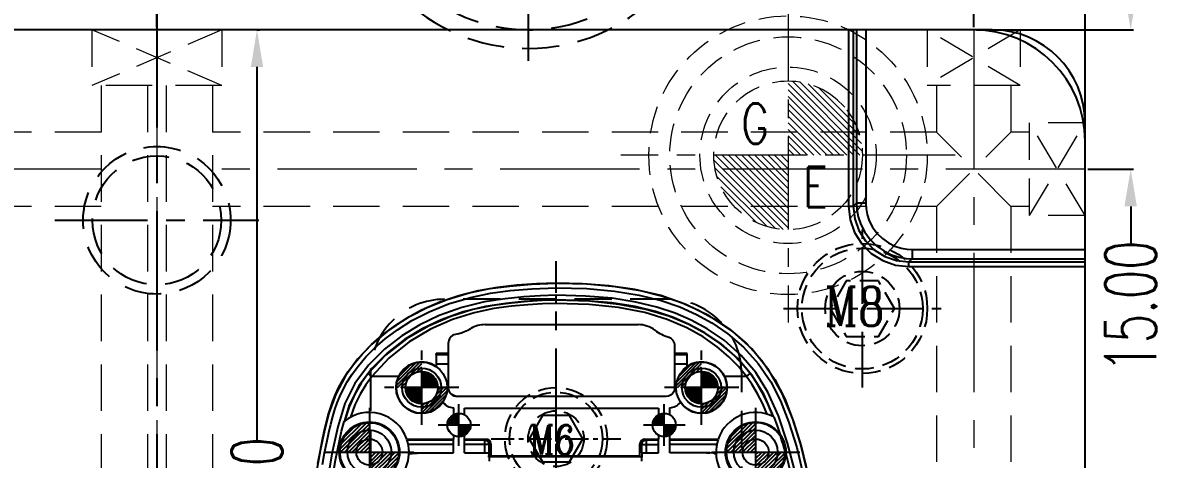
# Model space of a CAD drawing. Header units: millimetres. Extents: x 35888 to 37096, y -21952 to -21097.
# Drawn here: x 36467.5 to 36590.5, y -21246.1 to -21199.1 of the extents above; entities that cross this region are included whole.
import ezdxf

# ---------------------------------------------------------------- set-up
doc = ezdxf.new("R2010")
doc.units = ezdxf.units.MM
doc.header["$LTSCALE"] = 8
for name, pattern in [('CENTER', [2, 1.25, -0.25, 0.25, -0.25]), ('CENTER2', [1.125, 0.75, -0.125, 0.125, -0.125]), ('HIDDEN', [0.375, 0.25, -0.125]), ('HIDDEN2', [0.1875, 0.125, -0.0625])]:
    doc.linetypes.add(name, pattern=pattern)
doc.layers.get('DEFPOINTS').update_dxf_attribs({"color": 6})
for name, color, linetype in [('Cav-cor', 30, 'Continuous'), ('CL', 1, 'Continuous'), ('DEFAULT_1', 7, 'CENTER'), ('GE', 183, 'Continuous'), ('PIN', 5, 'Continuous'), ('SCREW', 52, 'HIDDEN'), ('SPRING', 142, 'Continuous'), ('壓塊', 157, 'Continuous')]:
    doc.layers.add(name, color=color, linetype=linetype)
doc.layers.add('dim', color=3, linetype='Continuous', lineweight=15)
doc.layers.add('WR', color=122, linetype='HIDDEN', lineweight=18)
doc.styles.add('ROMANC', font='RomanC.ttf', dxfattribs={"width": 0.8, "height": 7})
doc.styles.add('ROMANS', font='ROMANS.shx', dxfattribs={"height": 5, "bigfont": 'chineset.shx'})
doc.styles.get("Standard").update_dxf_attribs({"font": 'txt.shx', "width": 0.67, "bigfont": 'chineset.shx'})
doc.dimstyles.new('ISO-25', dxfattribs={"dimtxt": 5.5, "dimasz": 4, "dimexe": 0.3, "dimexo": 0.3, "dimtad": 0, "dimzin": 1, "dimdsep": 46, "dimtxsty": 'Standard', "dimcen": 0, "dimclrd": 3, "dimclre": 3, "dimclrt": 7, "dimazin": 0, "dimtfac": 1, "dimtofl": 0, "dimtmove": 0, "dimatfit": 0, "dimfxl": 0, "dimarcsym": 0})

# ---------------------------------------------------------------- blocks, each defined once
blk = doc.blocks.new('20160811.195328')
at = {"layer": 'GE', "lineweight": 13}
h = blk.add_hatch(dxfattribs=at)
h.set_pattern_fill('ANSI31', color=256, scale=4, style=0)
h.set_pattern_definition([(315, (51939.914, -41562.31957), (-0.3535533906, -0.3535533906), [])])
h.paths.add_polyline_path([(0, 0), (0, -8, -0.414214), (-8, 0)])
h.paths.add_polyline_path([(0, 8, -0.414214), (8, 0), (0, 0)])
at = {"layer": 'GE', "linetype": 'CENTER', "lineweight": 13}
for p, q in [((0, 18), (0, -18)), ((18, 0), (-18, 0))]:
    blk.add_line(p, q, dxfattribs=at)
at = {"layer": 'GE', "linetype": 'HIDDEN2', "lineweight": 13, "ltscale": 3}
for radius in [15, 12.75, 9.5, 8]:
    blk.add_circle((0, 0), radius, dxfattribs=at)
at = {"layer": 'GE', "lineweight": 13, "style": 'ROMANS', "width": 0.75}
for s, p in [('G', (-5.03, 1.24)), ('E', (1.62, -5.58))]:
    blk.add_text(s, height=4.34, dxfattribs=at).set_placement(p)
blk = doc.blocks.new('20160811.194653')
at = {"layer": 'PIN', "linetype": 'Continuous'}
h = blk.add_hatch(dxfattribs=at)
h.set_pattern_fill('ANSI31', color=256, scale=12, angle=180, style=0)
h.set_pattern_definition([(225, (35469.6073, -21920.9058), (1.06066017, -1.06066017), [])])
h.paths.add_polyline_path([(0, 0), (0, -9, 0.414214), (9, 0)])
h.paths.add_polyline_path([(-9, 0), (0, 0), (0, 9, 0.414214)])
blk.add_circle((0, 0), 9, dxfattribs=at)
at = {"layer": 'SPRING', "linetype": 'CENTER', "ltscale": 2}
for p, q in [((0, -20.85), (0, 20.85)), ((20.85, 0), (-20.85, 0))]:
    blk.add_line(p, q, dxfattribs=at)
at = {"layer": 'SPRING', "linetype": 'HIDDEN', "ltscale": 2}
for radius in [19.5, 17.5, 10]:
    blk.add_circle((0, 0), radius, dxfattribs=at)
for centre, start, end in [((-13.75, 0), 0, 180), ((13.75, 0), 180, 0)]:
    blk.add_arc(centre, 3.75, start, end, dxfattribs=at)
blk = doc.blocks.new('20160824.190002')
at = {"layer": 'SCREW', "linetype": 'CENTER2'}
for p, q in [((0, -8.5), (0, 8.5)), ((-8.5, 0), (8.5, 0))]:
    blk.add_line(p, q, dxfattribs=at)
at = {"layer": 'SCREW'}
blk.add_lwpolyline([(-1.73, 3), (-3.46, 0), (-1.73, -3), (1.73, -3), (3.46, 0), (1.73, 3)], close=True, dxfattribs=at)
for radius in [7, 6.5, 4]:
    blk.add_circle((0, 0), radius, dxfattribs=at)
at = {"layer": 'dim', "style": 'ROMANC', "width": 0.8}
blk.add_text('M8', height=4.186, dxfattribs=at).set_placement((-4.07, -1.86))
blk = doc.blocks.new('20140410.082121')
at = {"layer": 'SCREW', "color": 137, "linetype": 'CENTER', "ltscale": 0.25}
for p, q in [((0, -7.04), (0, 7.04)), ((-7, 0), (7, 0))]:
    blk.add_line(p, q, dxfattribs=at)
at = {"layer": 'SCREW', "color": 137, "linetype": 'Continuous'}
blk.add_lwpolyline([(-1.44, 2.5), (-2.89, 0), (-1.44, -2.5), (1.44, -2.5), (2.89, 0), (1.44, 2.5)], close=True, dxfattribs=at)
at = {"layer": 'SCREW', "color": 137}
for radius in [5.5, 5, 3]:
    blk.add_circle((0, 0), radius, dxfattribs=at)
at = {"layer": 'dim', "style": 'ROMANC', "width": 0.8}
blk.add_text('M6', height=3.172, dxfattribs=at).set_placement((-2.87, -1.7))
blk = doc.blocks.new('*D29443')
at = {"layer": 'DEFPOINTS', "color": 0}
for p in [(36569.95, -21194.35), (36569.95, -21199.87), (36581.95, -21214.87)]:
    blk.add_point(p, dxfattribs=at)
at = {"layer": 'dim', "color": 3, "lineweight": -2}
for p, q in [((36565.95, -21194.35), (36561.95, -21194.35)), ((36569.95, -21199.57), (36569.95, -21194.05)), ((36581.95, -21214.57), (36581.95, -21194.05)), ((36585.95, -21194.35), (36589.95, -21194.35))]:
    blk.add_line(p, q, dxfattribs=at)
at = {"layer": 'dim', "color": 3}
for points in [[(36565.95, -21195.02), (36565.95, -21193.68), (36569.95, -21194.35)], [(36585.95, -21193.68), (36585.95, -21195.02), (36581.95, -21194.35)]]:
    blk.add_solid(points, dxfattribs=at)
at = {"layer": 'dim', "color": 7, "insert": (36555.18, -21194.35), "char_height": 5.5, "attachment_point": 5}
blk.add_mtext('12.00', dxfattribs=at)
blk = doc.blocks.new('*D29444')
at = {"layer": 'DEFPOINTS', "color": 0}
for p in [(36569.95, -21199.87), (36581.95, -21214.87), (36586.85, -21214.87)]:
    blk.add_point(p, dxfattribs=at)
at = {"layer": 'dim', "color": 3, "lineweight": -2}
for p, q in [((36586.85, -21195.87), (36586.85, -21191.87)), ((36570.25, -21199.87), (36587.15, -21199.87)), ((36582.25, -21214.87), (36587.15, -21214.87)), ((36586.85, -21218.87), (36586.85, -21222.87))]:
    blk.add_line(p, q, dxfattribs=at)
at = {"layer": 'dim', "color": 3}
for points in [[(36586.18, -21195.87), (36587.52, -21195.87), (36586.85, -21199.87)], [(36587.52, -21218.87), (36586.18, -21218.87), (36586.85, -21214.87)]]:
    blk.add_solid(points, dxfattribs=at)
at = {"layer": 'dim', "color": 7, "insert": (36586.85, -21229.64), "char_height": 5.5, "attachment_point": 5, "rotation": 90}
blk.add_mtext('15.00', dxfattribs=at)
blk = doc.blocks.new('*D29445')
at = {"layer": 'DEFPOINTS', "color": 0}
for p in [(36481.95, -21187.89), (36481.95, -21199.87), (36581.95, -21211.87)]:
    blk.add_point(p, dxfattribs=at)
at = {"layer": 'dim', "color": 3, "lineweight": -2}
for p, q in [((36481.95, -21199.57), (36481.95, -21187.59)), ((36485.95, -21187.89), (36523.95, -21187.89)), ((36577.95, -21187.89), (36539.94, -21187.89)), ((36581.95, -21211.57), (36581.95, -21187.59))]:
    blk.add_line(p, q, dxfattribs=at)
at = {"layer": 'dim', "color": 3}
for points in [[(36485.95, -21187.22), (36485.95, -21188.56), (36481.95, -21187.89)], [(36577.95, -21188.56), (36577.95, -21187.22), (36581.95, -21187.89)]]:
    blk.add_solid(points, dxfattribs=at)
at = {"layer": 'dim', "color": 7, "insert": (36531.95, -21187.89), "char_height": 5.5, "attachment_point": 5}
blk.add_mtext('100.00', dxfattribs=at)
blk = doc.blocks.new('*D29453')
at = {"layer": 'DEFPOINTS', "color": 0}
for p in [(36492.41, -21199.87), (36492.73, -21199.87), (36487.95, -21304.87)]:
    blk.add_point(p, dxfattribs=at)
at = {"layer": 'dim', "color": 3, "lineweight": -2}
for p, q in [((36492.71, -21199.87), (36493.03, -21199.87)), ((36492.73, -21203.87), (36492.73, -21244.07)), ((36492.73, -21300.87), (36492.73, -21260.67)), ((36488.25, -21304.87), (36493.03, -21304.87))]:
    blk.add_line(p, q, dxfattribs=at)
at = {"layer": 'dim', "color": 3}
for points in [[(36493.4, -21203.87), (36492.07, -21203.87), (36492.73, -21199.87)], [(36492.07, -21300.87), (36493.4, -21300.87), (36492.73, -21304.87)]]:
    blk.add_solid(points, dxfattribs=at)
at = {"layer": 'dim', "color": 7, "insert": (36492.73, -21252.37), "char_height": 5.5, "attachment_point": 5, "rotation": 90}
blk.add_mtext('105.00', dxfattribs=at)

msp = doc.modelspace()

# ---------------------------------------------------------------- hatches: boundary and pattern name
at = {"layer": 'PIN', "linetype": 'Continuous'}
h = msp.add_hatch(dxfattribs=at)
h.set_pattern_fill('ANSI31', color=123, scale=2, angle=90, style=0)
h.set_pattern_definition([(45, (36305.1913, -21252.618), (0.1767767, -0.1767767), [])])
h.paths.add_polyline_path([(36512.223, -21238.378, -0.4142136), (36510.473, -21240.128), (36510.473, -21241.128, 0.4142136), (36513.223, -21238.378)])
h.paths.add_polyline_path([(36510.473, -21235.628, 0.4142136), (36507.723, -21238.378), (36508.723, -21238.378, -0.4142136), (36510.473, -21236.628)])
h = msp.add_hatch(dxfattribs=at)
h.set_pattern_fill('ANSI31', color=123, scale=2, angle=90, style=0)
h.set_pattern_definition([(45, (36335.3413, -21252.618), (0.1767767, -0.1767767), [])])
h.paths.add_polyline_path([(36542.373, -21238.378, -0.4142136), (36540.623, -21240.128), (36540.623, -21241.128, 0.4142136), (36543.373, -21238.378)])
h.paths.add_polyline_path([(36540.623, -21235.628, 0.4142136), (36537.873, -21238.378), (36538.873, -21238.378, -0.4142136), (36540.623, -21236.628)])
h = msp.add_hatch(dxfattribs=at)
h.set_pattern_fill('ANSI31', color=123, angle=90, style=0)
h.set_pattern_definition([(135, (36715.75536, -21252.618), (-0.08838835, -0.08838835), [])])
h.paths.add_polyline_path([(36510.473, -21238.378), (36508.723, -21238.378, 0.4142136), (36510.473, -21240.128)])
h.paths.add_polyline_path([(36510.473, -21236.628), (36510.473, -21238.378), (36512.223, -21238.378, 0.4142136)])
h = msp.add_hatch(dxfattribs=at)
h.set_pattern_fill('ANSI31', color=123, angle=90, style=0)
h.set_pattern_definition([(135, (36745.90536, -21252.618), (-0.08838835, -0.08838835), [])])
h.paths.add_polyline_path([(36540.623, -21238.378), (36538.873, -21238.378, 0.4142136), (36540.623, -21240.128)])
h.paths.add_polyline_path([(36540.623, -21236.628), (36540.623, -21238.378), (36542.373, -21238.378, 0.4142136)])
h = msp.add_hatch(dxfattribs=at)
h.set_pattern_fill('ANSI31', color=4, scale=2.363636, angle=89.5, style=0)
h.set_pattern_definition([(44.5, (36262.1017, -21260.02378), (0.20708683, -0.2107331), [])])
h.paths.add_polyline_path([(36504.845, -21245.313), (36508.095, -21245.341, -0.4142136), (36504.817, -21248.563)])
h.paths.add_polyline_path([(36504.874, -21242.063), (36504.845, -21245.313), (36501.595, -21245.284, -0.4142136)])
h = msp.add_hatch(dxfattribs=at)
h.set_pattern_fill('ANSI31', color=6, angle=90, style=0)
h.set_pattern_definition([(45, (36309.21131, -21256.638), (0.08838835, -0.08838835), [])])
h.paths.add_polyline_path([(36514.493, -21242.398), (36515.743, -21242.398, -0.4142136), (36514.493, -21243.648)])
h.paths.add_polyline_path([(36514.493, -21241.148), (36514.493, -21242.398), (36513.243, -21242.398, -0.4142136)])
h = msp.add_hatch(dxfattribs=at)
h.set_pattern_fill('ANSI31', color=6, angle=90, style=0)
h.set_pattern_definition([(45, (36331.32131, -21256.638), (0.08838835, -0.08838835), [])])
h.paths.add_polyline_path([(36536.603, -21242.398), (36537.853, -21242.398, -0.4142136), (36536.603, -21243.648)])
h.paths.add_polyline_path([(36536.603, -21241.148), (36536.603, -21242.398), (36535.353, -21242.398, -0.4142136)])
h = msp.add_hatch(dxfattribs=at)
h.set_pattern_fill('ANSI31', color=4, scale=2.363636, angle=89.5, style=0)
h.set_pattern_definition([(44.5, (36303.7087, -21260.02378), (0.20708683, -0.2107331), [])])
h.paths.add_polyline_path([(36546.452, -21245.313), (36549.702, -21245.341, -0.4142136), (36546.424, -21248.563)])
h.paths.add_polyline_path([(36546.481, -21242.063), (36546.452, -21245.313), (36543.202, -21245.284, -0.4142136)])

# ---------------------------------------------------------------- linework, layer by layer
at = {"color": 8, "linetype": 'CENTER'}
msp.add_line((36470.945, -21220.37), (36492.945, -21220.37), dxfattribs=at)
at = {"color": 8, "linetype": 'HIDDEN', "ltscale": 2}
for radius in [7.938, 6.938]:
    msp.add_circle((36481.945, -21220.37), radius, dxfattribs=at)
at = {"layer": 'Cav-cor', "color": 1}
for p, q in [((36571.945, -21199.87), (36391.945, -21199.87)), ((36556.471, -21199.87), (36556.471, -21218.853)), ((36556.97, -21199.87), (36556.97, -21218.853)), ((36557.315, -21199.87), (36557.315, -21218.508)), ((36558.314, -21199.87), (36558.314, -21218.508)), ((36581.945, -21484.87), (36581.945, -21209.87)), ((36556.471, -21218.853), (36556.97, -21218.853)), ((36557.315, -21218.508), (36556.97, -21218.853)), ((36558.314, -21218.508), (36557.315, -21218.508)), ((36563.307, -21223.502), (36563.307, -21224.5)), ((36563.307, -21223.502), (36581.945, -21223.502)), ((36563.307, -21224.5), (36562.962, -21224.845)), ((36562.962, -21225.344), (36562.962, -21224.845)), ((36562.962, -21224.845), (36581.945, -21224.845)), ((36563.307, -21224.5), (36581.945, -21224.5)), ((36562.962, -21225.344), (36581.945, -21225.344)), ((36522.292, -21227.235), (36524.945, -21227.127)), ((36524.945, -21227.629), (36524.945, -21227.127)), ((36527.812, -21227.192), (36524.945, -21227.128)), ((36524.945, -21229.305), (36524.945, -21228.433)), ((36517.307, -21231.595), (36533.789, -21231.595)), ((36513.339, -21233.622), (36513.339, -21238.328)), ((36514.388, -21232.577), (36514.108, -21232.645)), ((36512.052, -21234.835), (36512.031, -21234.708)), ((36513.338, -21234.708), (36512.031, -21234.708)), ((36513.317, -21234.835), (36512.052, -21234.835)), ((36537.758, -21238.328), (36537.758, -21233.913)), ((36539.066, -21234.708), (36537.759, -21234.708)), ((36539.045, -21234.835), (36537.78, -21234.835)), ((36539.045, -21234.835), (36539.066, -21234.708)), ((36513.308, -21235.839), (36512.06, -21235.839)), ((36539.036, -21235.839), (36537.788, -21235.839)), ((36505.11, -21237.172), (36504.717, -21236.859)), ((36507.987, -21237.172), (36505.11, -21237.172)), ((36545.466, -21237.172), (36543.11, -21237.172)), ((36545.466, -21237.172), (36545.868, -21236.871)), ((36536.8, -21239.333), (36514.299, -21239.333)), ((36502.675, -21240.273), (36502.131, -21242.04)), ((36502.669, -21240.431), (36502.166, -21241.987)), ((36513.89, -21240.563), (36513.89, -21241.296)), ((36515.096, -21241.296), (36515.096, -21240.591)), ((36515.096, -21240.591), (36536, -21240.591)), ((36536, -21240.591), (36536, -21241.296)), ((36537.206, -21241.296), (36537.206, -21240.563)), ((36513.89, -21243.5), (36513.89, -21243.906)), ((36515.096, -21243.906), (36515.096, -21243.5)), ((36536, -21243.5), (36536, -21243.906)), ((36537.206, -21243.906), (36537.206, -21243.5)), ((36508.878, -21243.906), (36513.89, -21243.906)), ((36513.89, -21243.95), (36508.893, -21243.95)), ((36513.89, -21244.019), (36508.916, -21244.019)), ((36513.89, -21244.499), (36509.038, -21244.499)), ((36513.89, -21245.407), (36513.89, -21243.95)), ((36515.096, -21243.906), (36517.408, -21243.906)), ((36515.096, -21245.407), (36515.096, -21243.95)), ((36517.275, -21243.95), (36515.096, -21243.95)), ((36517.26, -21244.019), (36515.096, -21244.019)), ((36517.761, -21244.499), (36515.096, -21244.499)), ((36517.26, -21245.407), (36517.26, -21244.019)), ((36517.408, -21243.906), (36517.275, -21243.95)), ((36517.761, -21245.403), (36517.761, -21244.499)), ((36517.91, -21244.408), (36517.776, -21244.453)), ((36517.91, -21244.408), (36517.91, -21245.746)), ((36533.99, -21245.746), (36533.99, -21244.408)), ((36534.124, -21244.453), (36533.99, -21244.408)), ((36534.139, -21244.499), (36534.139, -21245.403)), ((36534.139, -21244.499), (36536, -21244.499)), ((36534.493, -21243.906), (36536, -21243.906)), ((36534.626, -21243.95), (36534.493, -21243.906)), ((36536, -21243.95), (36534.626, -21243.95)), ((36534.641, -21244.019), (36534.641, -21245.407)), ((36536, -21244.019), (36534.641, -21244.019)), ((36536, -21245.407), (36536, -21243.95)), ((36537.206, -21243.906), (36542.419, -21243.906)), ((36537.206, -21245.407), (36537.206, -21243.95)), ((36542.404, -21243.95), (36537.206, -21243.95)), ((36542.382, -21244.019), (36537.206, -21244.019)), ((36542.259, -21244.499), (36537.206, -21244.499)), ((36509.113, -21245.495), (36509.166, -21245.495)), ((36509.116, -21245.407), (36513.89, -21245.407)), ((36509.166, -21245.495), (36509.166, -21245.407)), ((36510.057, -21245.407), (36510.197, -21245.408)), ((36515.096, -21245.409), (36517.726, -21245.409)), ((36517.726, -21245.409), (36517.761, -21245.403)), ((36517.726, -21245.409), (36517.726, -21245.686)), ((36517.91, -21245.746), (36517.758, -21245.797)), ((36517.758, -21245.797), (36517.758, -21246.287)), ((36517.758, -21245.797), (36534.143, -21245.797)), ((36533.99, -21245.746), (36517.91, -21245.746)), ((36533.99, -21245.746), (36534.143, -21245.797)), ((36534.139, -21245.403), (36534.175, -21245.409)), ((36534.143, -21245.797), (36534.143, -21246.287)), ((36534.175, -21245.409), (36534.175, -21245.686)), ((36534.175, -21245.409), (36536, -21245.409)), ((36541.503, -21245.407), (36537.206, -21245.407)), ((36541.174, -21245.409), (36541.503, -21245.407)), ((36541.831, -21245.417), (36541.503, -21245.407)), ((36542.183, -21245.438), (36541.831, -21245.417)), ((36542.186, -21245.514), (36541.984, -21245.486))]:
    msp.add_line(p, q, dxfattribs=at)
for points in [[(36556.471, -21218.853), (36556.634, -21220.302), (36557.116, -21221.676), (36557.887, -21222.902), (36558.909, -21223.925), (36560.136, -21224.698), (36561.513, -21225.181), (36562.962, -21225.344)], [(36556.97, -21218.853), (36557.122, -21220.196), (36557.567, -21221.463), (36558.278, -21222.593), (36559.219, -21223.535), (36560.35, -21224.247), (36561.618, -21224.693), (36562.962, -21224.845)], [(36557.315, -21218.508), (36557.355, -21219.201), (36557.498, -21219.979), (36557.775, -21220.811), (36558.2, -21221.643), (36558.772, -21222.424), (36559.47, -21223.11), (36560.258, -21223.666), (36561.088, -21224.074), (36561.906, -21224.334), (36562.652, -21224.464), (36563.307, -21224.5)], [(36558.314, -21218.508), (36558.347, -21219.086), (36558.466, -21219.734), (36558.696, -21220.427), (36559.05, -21221.121), (36559.526, -21221.772), (36560.108, -21222.344), (36560.765, -21222.807), (36561.457, -21223.147), (36562.139, -21223.363), (36562.761, -21223.472), (36563.307, -21223.502)], [(36524.945, -21227.128), (36522.834, -21227.199), (36520.738, -21227.363), (36518.644, -21227.598), (36516.547, -21227.958), (36514.466, -21228.482), (36512.433, -21229.177), (36510.468, -21230.045), (36508.583, -21231.087), (36506.788, -21232.306), (36505.108, -21233.712), (36503.577, -21235.316), (36502.253, -21237.112), (36501.213, -21239.075), (36500.48, -21241.119), (36499.959, -21243.166), (36499.544, -21245.185), (36499.187, -21247.193), (36498.88, -21249.217), (36498.62, -21251.251), (36498.4, -21253.333)], [(36499.293, -21246.557), (36499.524, -21245.287), (36499.752, -21244.134), (36499.972, -21243.105), (36500.189, -21242.184), (36500.412, -21241.349), (36500.647, -21240.577), (36500.901, -21239.85), (36501.19, -21239.125), (36501.553, -21238.344), (36502.008, -21237.511), (36502.571, -21236.63), (36503.26, -21235.701), (36504.093, -21234.731), (36505.073, -21233.744), (36506.223, -21232.745), (36507.579, -21231.737), (36509.179, -21230.732), (36511.054, -21229.763), (36513.21, -21228.888), (36515.6, -21228.174), (36517.806, -21227.722), (36519.944, -21227.44), (36522.292, -21227.235)], [(36525.143, -21227.132), (36528.294, -21227.217), (36531.3, -21227.485), (36534.018, -21227.928), (36536.399, -21228.521), (36538.468, -21229.231), (36540.296, -21230.042), (36541.994, -21230.979), (36543.752, -21232.174), (36545.494, -21233.657), (36547.127, -21235.456), (36548.51, -21237.503), (36549.578, -21239.597), (36550.509, -21241.96), (36551.355, -21244.689), (36552.098, -21247.797), (36552.718, -21251.286), (36553.21, -21255.096), (36553.557, -21258.724)], [(36553.57, -21258.882), (36553.283, -21255.795), (36552.945, -21252.892), (36552.516, -21250.03), (36551.967, -21247.184), (36551.274, -21244.399), (36550.406, -21241.673), (36549.302, -21239.004), (36547.87, -21236.48), (36546.052, -21234.218), (36543.905, -21232.292), (36541.514, -21230.695), (36538.938, -21229.422), (36536.223, -21228.471), (36533.447, -21227.817), (36530.641, -21227.409), (36527.812, -21227.192)], [(36499.789, -21246.642), (36500.017, -21245.381), (36500.244, -21244.236), (36500.462, -21243.215), (36500.676, -21242.306), (36500.895, -21241.486), (36501.125, -21240.733), (36501.372, -21240.025), (36501.652, -21239.323), (36502.002, -21238.57), (36502.441, -21237.766), (36502.985, -21236.915), (36503.653, -21236.014), (36504.462, -21235.072), (36505.417, -21234.111), (36506.538, -21233.136), (36507.863, -21232.151), (36509.429, -21231.168), (36511.265, -21230.219), (36513.377, -21229.361), (36515.721, -21228.661), (36517.887, -21228.218), (36519.997, -21227.94), (36522.329, -21227.736), (36524.945, -21227.629)], [(36524.945, -21228.433), (36523.291, -21228.481), (36521.473, -21228.61), (36519.467, -21228.809), (36517.251, -21229.148), (36514.804, -21229.743), (36512.364, -21230.614), (36510.283, -21231.612), (36508.351, -21232.791), (36506.477, -21234.236), (36504.75, -21235.955)], [(36524.945, -21227.629), (36528.265, -21227.718), (36531.238, -21227.983), (36533.916, -21228.42), (36536.257, -21229.003), (36538.284, -21229.698), (36540.072, -21230.492), (36541.732, -21231.407), (36543.449, -21232.575), (36545.146, -21234.02), (36546.732, -21235.766), (36548.075, -21237.755), (36549.119, -21239.802), (36550.034, -21242.126), (36550.87, -21244.821), (36551.606, -21247.899)], [(36546.462, -21236.743), (36544.898, -21234.904), (36543.044, -21233.277), (36541.229, -21232.043), (36539.519, -21231.116), (36537.773, -21230.363), (36535.819, -21229.712), (36533.559, -21229.168), (36531.003, -21228.764), (36528.137, -21228.517), (36524.945, -21228.433)], [(36524.945, -21228.976), (36523.466, -21229.015), (36521.864, -21229.122), (36520.102, -21229.284), (36518.151, -21229.541), (36515.996, -21229.983), (36513.618, -21230.71), (36511.198, -21231.754), (36508.85, -21233.12), (36506.588, -21234.877), (36504.717, -21236.859)], [(36524.945, -21229.305), (36523.491, -21229.345), (36521.904, -21229.454), (36520.155, -21229.618), (36518.23, -21229.877), (36516.117, -21230.32), (36513.789, -21231.049), (36511.421, -21232.093), (36509.127, -21233.458), (36506.923, -21235.209), (36505.11, -21237.172)], [(36524.945, -21228.936), (36523.318, -21228.982), (36521.515, -21229.11), (36519.526, -21229.308), (36517.346, -21229.641), (36514.947, -21230.225), (36512.558, -21231.077), (36510.522, -21232.054), (36508.634, -21233.207), (36506.806, -21234.615), (36505.129, -21236.286)], [(36546.055, -21237.038), (36544.542, -21235.258), (36542.739, -21233.676), (36540.97, -21232.474), (36539.299, -21231.568), (36537.594, -21230.832), (36535.68, -21230.195), (36533.461, -21229.661), (36530.943, -21229.263), (36528.109, -21229.018), (36524.945, -21228.936)], [(36545.868, -21236.871), (36544.98, -21235.795), (36543.907, -21234.719), (36542.613, -21233.644), (36541.068, -21232.59), (36539.245, -21231.594), (36537.105, -21230.699), (36534.616, -21229.958), (36531.761, -21229.413), (36528.538, -21229.084), (36524.945, -21228.976)], [(36545.466, -21237.172), (36544.608, -21236.11), (36543.568, -21235.044), (36542.311, -21233.975), (36540.806, -21232.926), (36539.027, -21231.932), (36536.937, -21231.038), (36534.498, -21230.296), (36531.69, -21229.747), (36528.506, -21229.416), (36524.945, -21229.305)], [(36504.75, -21235.955), (36503.28, -21237.933), (36502.206, -21240.09)], [(36504.717, -21236.859), (36503.969, -21237.884), (36503.275, -21239.063), (36502.669, -21240.431)], [(36505.129, -21236.286), (36503.706, -21238.198), (36502.675, -21240.273)], [(36505.11, -21237.172), (36504.451, -21238.067), (36503.836, -21239.078), (36503.287, -21240.235), (36502.816, -21241.554)], [(36547.706, -21241.23), (36547.174, -21240.031), (36546.623, -21238.965), (36546.054, -21238.017), (36545.466, -21237.172)], [(36548.35, -21241.486), (36547.768, -21240.113), (36547.16, -21238.897), (36546.527, -21237.823), (36545.868, -21236.871)], [(36548.39, -21241.468), (36547.319, -21239.085), (36546.055, -21237.038)], [(36548.923, -21241.429), (36547.764, -21238.851), (36546.462, -21236.743)], [(36514.299, -21239.333), (36513.995, -21239.27), (36513.729, -21239.123), (36513.52, -21238.903), (36513.385, -21238.627), (36513.339, -21238.328)], [(36537.758, -21238.328), (36537.726, -21238.579), (36537.631, -21238.816), (36537.481, -21239.02), (36537.285, -21239.181), (36537.054, -21239.287), (36536.8, -21239.333)], [(36502.206, -21240.09), (36501.43, -21242.608), (36500.812, -21245.508), (36500.266, -21248.749), (36499.813, -21252.337), (36499.497, -21255.9), (36499.291, -21259.02), (36499.119, -21261.786), (36498.805, -21266.433)], [(36501.025, -21247.223), (36501.208, -21246.178), (36501.404, -21245.142), (36501.616, -21244.104), (36501.847, -21243.065), (36502.109, -21242.033)], [(36548.407, -21241.515), (36548.8, -21242.583), (36549.162, -21243.676)], [(36550.628, -21247.183), (36549.897, -21244.335), (36548.923, -21241.429)], [(36517.275, -21243.95), (36517.267, -21243.969), (36517.26, -21244.019)], [(36517.761, -21244.499), (36517.721, -21244.317), (36517.612, -21244.162), (36517.45, -21244.058), (36517.26, -21244.019)], [(36517.275, -21243.95), (36517.466, -21243.988), (36517.629, -21244.097), (36517.738, -21244.26), (36517.776, -21244.453)], [(36517.776, -21244.453), (36517.769, -21244.466), (36517.761, -21244.499)], [(36534.626, -21243.95), (36534.434, -21243.988), (36534.271, -21244.097), (36534.163, -21244.26), (36534.124, -21244.453)], [(36534.139, -21244.499), (36534.132, -21244.466), (36534.124, -21244.453)], [(36534.641, -21244.019), (36534.451, -21244.058), (36534.289, -21244.162), (36534.18, -21244.317), (36534.139, -21244.499)], [(36534.641, -21244.019), (36534.634, -21243.969), (36534.626, -21243.95)], [(36549.617, -21245.229), (36549.511, -21244.847), (36549.398, -21244.455), (36549.281, -21244.062), (36549.162, -21243.676)], [(36509.679, -21245.467), (36509.553, -21245.479), (36509.426, -21245.488), (36509.298, -21245.494), (36509.166, -21245.495)], [(36509.93, -21245.437), (36509.805, -21245.453), (36509.679, -21245.467)], [(36509.93, -21245.437), (36509.993, -21245.415), (36510.057, -21245.407)], [(36517.723, -21245.858), (36517.725, -21245.772), (36517.726, -21245.686)], [(36534.175, -21245.686), (36534.175, -21245.772), (36534.177, -21245.858)], [(36549.617, -21245.229), (36549.901, -21246.328), (36550.16, -21247.434)]]:
    msp.add_lwpolyline(points, dxfattribs=at)
for centre, radius in [((36510.473, -21238.378), 2.111), ((36540.623, -21238.378), 2.111), ((36504.845, -21245.313), 3.166), ((36514.493, -21242.398), 1.256), ((36536.603, -21242.398), 1.256), ((36504.845, -21245.313), 2.362), ((36546.452, -21245.313), 2.362), ((36504.845, -21245.313), 1.407), ((36546.452, -21245.313), 1.407)]:
    msp.add_circle(centre, radius, dxfattribs=at)
for centre, radius, start, end in [((36569.945, -21211.87), 12, 0, 90), ((36571.945, -21209.87), 10, 0, 90), ((36513.208, -21227.693), 5.025, 283.58, 300.65161), ((36517.307, -21234.61), 3.015, 90, 120.65161), ((36533.789, -21234.61), 3.015, 53.12974, 90), ((36538.613, -21228.178), 5.025, 233.12974, 252.02583), ((36514.344, -21233.622), 1.005, 103.58, 180), ((36536.753, -21233.913), 1.005, 0, 72.02583), ((36510.473, -21238.378), 2.764, 55.72433, 324.42539), ((36540.623, -21238.378), 2.764, 215.57461, 124.27567), ((36504.845, -21245.313), 4.271, 19.23308, 129.83626), ((36546.452, -21245.313), 4.271, 62.76935, 160.76692), ((36546.452, -21245.313), 3.166, 31.13753, 1.51341), ((36504.845, -21245.313), 4.271, 306.85709, 18.60467), ((36546.452, -21245.313), 4.271, 161.39533, 242.77835)]:
    msp.add_arc(centre, radius, start, end, dxfattribs=at)
for centre, major_axis, ratio, start_param, end_param in [((36512.229, -21237.172), (0, 22.9), 0.0087269, 1.4629659, 1.5237138), ((36512.052, -21235.839), (0, 1.005), 0.0087269, -0.9629056, -0.0523599), ((36539.045, -21235.839), (0, 1.005), 0.0087269, 0.0523599, 0.9629056), ((36538.867, -21237.172), (0, 22.9), 0.0087269, -1.5237138, -1.4629659), ((36514.313, -21238.328), (1.005, 0), 0.9999619, 3.1415927, 4.712389), ((36514.241, -21238.38), (1.564, 1.564), 0.9999239, -3.1137601, -2.5152733), ((36514.271, -21238.349), (1.564, 1.564), 0.9999239, -3.1171655, -2.92052), ((36536.856, -21238.38), (-1.564, 1.564), 0.9999239, 2.5152733, 3.1137601), ((36517.407, -21244.408), (0.477, 0.159), 0.9984779, -0.3210504, 1.2488326), ((36534.494, -21244.408), (0.477, -0.159), 0.9984779, 1.8927601, 3.462643), ((36517.26, -21245.403), (0.502, 0), 0.0087269, -1.5707963, -0.0523599), ((36534.641, -21245.403), (0.502, 0), 0.0087269, -3.0892328, -1.5707963)]:
    msp.add_ellipse(centre, major_axis=major_axis, ratio=ratio, start_param=start_param, end_param=end_param, dxfattribs=at)
at = {"layer": 'CL', "color": 7, "linetype": 'CENTER', "ltscale": 1.5}
msp.add_line((36481.945, -21147.37), (36481.945, -21547.37), dxfattribs=at)
at = {"layer": 'DEFAULT_1', "color": 2, "linetype": 'CENTER'}
msp.add_line((36524.945, -21340.179), (36524.945, -21224.778), dxfattribs=at)
at = {"layer": 'PIN', "color": 123, "linetype": 'CENTER2'}
for p, q in [((36510.473, -21242.378), (36510.473, -21234.378)), ((36540.623, -21242.378), (36540.623, -21234.378)), ((36514.473, -21238.378), (36506.473, -21238.378)), ((36544.623, -21238.378), (36536.623, -21238.378))]:
    msp.add_line(p, q, dxfattribs=at)
at = {"layer": 'PIN', "color": 4, "linetype": 'Continuous'}
for p, q in [((36504.845, -21240.546), (36504.845, -21250.079)), ((36546.452, -21240.546), (36546.452, -21250.079)), ((36500.079, -21245.313), (36509.612, -21245.313)), ((36541.686, -21245.313), (36551.219, -21245.313))]:
    msp.add_line(p, q, dxfattribs=at)
at = {"layer": 'PIN', "color": 6, "linetype": 'CENTER2'}
for p, q in [((36514.493, -21244.648), (36514.493, -21240.148)), ((36536.603, -21244.648), (36536.603, -21240.148)), ((36516.743, -21242.398), (36512.243, -21242.398)), ((36538.853, -21242.398), (36534.353, -21242.398))]:
    msp.add_line(p, q, dxfattribs=at)
at = {"layer": 'PIN', "color": 123, "linetype": 'Continuous'}
for centre, radius in [((36510.473, -21238.378), 2.75), ((36540.623, -21238.378), 2.75), ((36510.473, -21238.378), 1.75), ((36540.623, -21238.378), 1.75)]:
    msp.add_circle(centre, radius, dxfattribs=at)
at = {"layer": 'PIN', "color": 4, "linetype": 'Continuous'}
for centre in [(36504.845, -21245.313), (36546.452, -21245.313)]:
    msp.add_circle(centre, 3.25, dxfattribs=at)
at = {"layer": 'PIN', "color": 6, "linetype": 'Continuous'}
for centre in [(36514.493, -21242.398), (36536.603, -21242.398)]:
    msp.add_circle(centre, 1.25, dxfattribs=at)
at = {"layer": 'WR', "linetype": 'HIDDEN', "ltscale": 2}
for p, q in [((36488.945, -21205.87), (36474.945, -21199.87)), ((36488.945, -21199.87), (36474.945, -21205.87)), ((36474.945, -21199.87), (36474.945, -21205.87)), ((36488.945, -21199.87), (36474.945, -21199.87)), ((36488.945, -21199.87), (36488.945, -21205.87)), ((36574.945, -21205.87), (36564.945, -21199.87)), ((36574.945, -21199.87), (36564.945, -21205.87)), ((36564.945, -21199.87), (36564.945, -21205.87)), ((36574.945, -21199.87), (36564.945, -21199.87)), ((36574.945, -21199.87), (36574.945, -21205.87)), ((36575.945, -21219.87), (36575.945, -21209.87)), ((36575.945, -21219.87), (36581.945, -21209.87)), ((36581.945, -21219.87), (36575.945, -21209.87)), ((36581.945, -21209.87), (36575.945, -21209.87)), ((36581.945, -21219.87), (36581.945, -21209.87)), ((36581.945, -21219.87), (36575.945, -21219.87))]:
    msp.add_line(p, q, dxfattribs=at)
at = {"layer": 'WR', "linetype": 'CENTER', "ltscale": 1.5}
for p, q in [((36481.945, -21199.87), (36481.945, -21308.475)), ((36569.945, -21199.87), (36569.945, -21324.37)), ((36475.945, -21214.87), (36393.945, -21214.87)), ((36581.945, -21214.87), (36487.945, -21214.87))]:
    msp.add_line(p, q, dxfattribs=at)
at = {"layer": 'WR', "linetype": 'HIDDEN', "ltscale": 2.5}
for p, q in [((36488.945, -21205.87), (36474.945, -21205.87)), ((36475.945, -21205.87), (36475.945, -21304.87)), ((36480.945, -21205.87), (36480.945, -21296.87)), ((36482.945, -21205.87), (36482.945, -21296.87)), ((36487.945, -21205.87), (36487.945, -21304.87)), ((36574.945, -21205.87), (36564.945, -21205.87)), ((36565.945, -21205.87), (36565.945, -21210.87)), ((36573.945, -21205.87), (36573.945, -21210.87)), ((36475.945, -21210.87), (36397.945, -21210.87)), ((36565.945, -21210.87), (36487.945, -21210.87)), ((36565.945, -21218.87), (36573.945, -21210.87)), ((36573.945, -21218.87), (36565.945, -21210.87)), ((36575.945, -21210.87), (36573.945, -21210.87)), ((36475.945, -21218.87), (36397.945, -21218.87)), ((36565.945, -21218.87), (36487.945, -21218.87)), ((36565.945, -21218.87), (36565.945, -21324.37)), ((36575.945, -21218.87), (36573.945, -21218.87)), ((36573.945, -21218.87), (36573.945, -21324.37))]:
    msp.add_line(p, q, dxfattribs=at)
at = {"layer": '壓塊', "color": 153, "linetype": 'HIDDEN', "ltscale": 2}
msp.add_lwpolyline([(36512.945, -21258.87), (36536.945, -21258.87, 0.4142136), (36544.945, -21250.87), (36544.945, -21236.87, 0.4142136), (36536.945, -21228.87), (36512.945, -21228.87, 0.4142136), (36504.945, -21236.87), (36504.945, -21250.87, 0.4142136)], format="xyb", close=True, dxfattribs=at)

# ---------------------------------------------------------------- block references
at = {"layer": 'GE'}
msp.add_blockref('20160811.195328', (36549.945, -21213.37), dxfattribs=at)
at = {"layer": 'SCREW'}
msp.add_blockref('20160824.190002', (36557.945, -21229.87), dxfattribs=at)
at = {"layer": 'SCREW', "linetype": 'ByBlock', "ltscale": 0.3}
msp.add_blockref('20140410.082121', (36524.945, -21243.87), dxfattribs=at)
at = {"layer": 'SPRING', "xscale": -1, "rotation": -180}
msp.add_blockref('20160811.194653', (36521.945, -21182.37), dxfattribs=at)

# ---------------------------------------------------------------- dimensions: what is measured, and where the dimension line sits
at = {"layer": 'dim'}
for base, p1, p2, picture, middle in [((36481.945, -21187.892), (36581.945, -21211.87), (36481.945, -21199.87), '*D29445', (36531.945, -21187.892)), ((36569.945, -21194.349), (36581.945, -21214.87), (36569.945, -21199.87), '*D29443', (36555.179, -21194.349))]:
    dim = msp.add_linear_dim(base=base, p1=p1, p2=p2, dimstyle='ISO-25', dxfattribs=at)
    dim.commit()
    dim.dimension.update_dxf_attribs({"geometry": picture, "text_midpoint": middle})
for base, p1, p2, picture, middle in [((36586.85, -21214.87), (36569.945, -21199.87), (36581.945, -21214.87), '*D29444', (36586.85, -21229.636)), ((36492.733, -21199.87), (36487.945, -21304.87), (36492.407, -21199.87), '*D29453', (36492.733, -21252.37))]:
    dim = msp.add_linear_dim(base=base, p1=p1, p2=p2, angle=90, dimstyle='ISO-25', dxfattribs=at)
    dim.commit()
    dim.dimension.update_dxf_attribs({"geometry": picture, "text_midpoint": middle})

doc.saveas('drawing.dxf')
